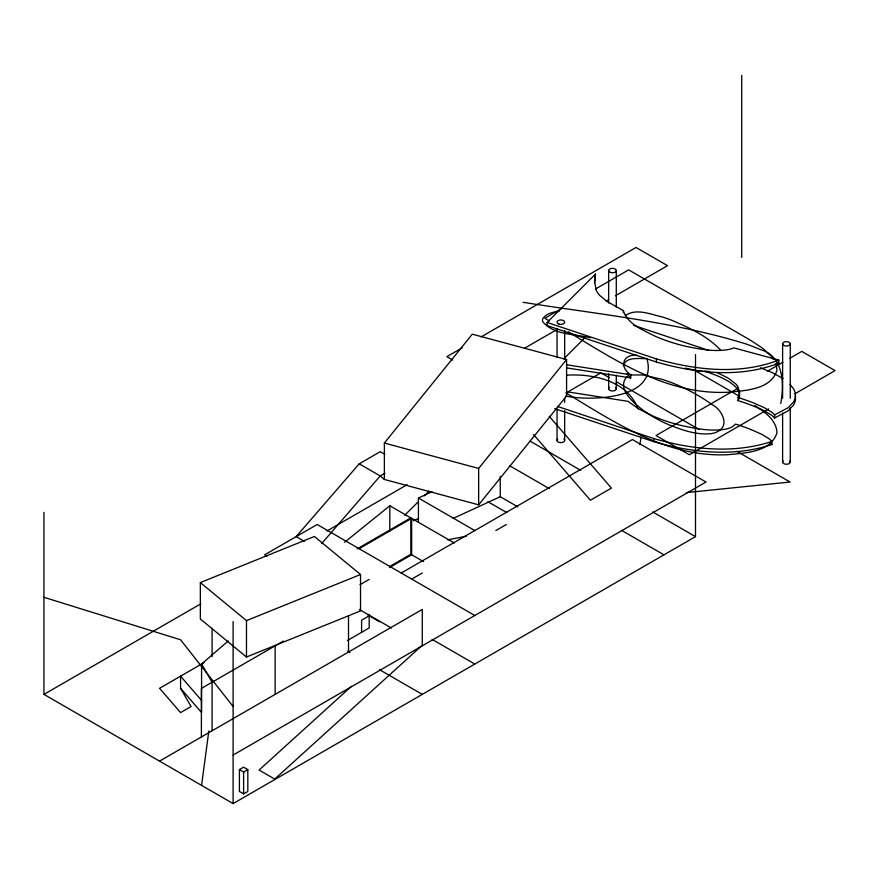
<?xml version="1.0" encoding="UTF-8"?>
<svg xmlns="http://www.w3.org/2000/svg" width="879" height="879" viewBox="0 0 879 879"><rect width="100%" height="100%" fill="white"/><g stroke="black" fill="none" stroke-linecap="round" stroke-linejoin="round"><path stroke-width="1.32" d="M641.022 437.017L639.934 444.774M780.761 403.439C784.365 383.618 783.782 356.028 760.071 349.49A163.131 94.185 0 0 0 746.051 343.964C673.644 321.582 597.632 314.188 523.06 302.31M594.654 282.84L595.435 274.127L547.09 322.472L547.09 325.593L656.371 362.016C695.739 373.333 739.755 378.289 778.805 363.192L778.805 360.071L733.745 347.853A16.316 9.416 0 0 1 730.086 349.194C715.495 352.248 700.42 349.315 686.049 346.348A128.356 74.111 0 0 1 675.281 343.524L671.776 342.447A137.168 79.198 0 0 1 655.393 336.349C643.615 330.273 627.672 324.483 623.354 310.606L607.4 301.662L599.907 295.619A41.17 23.766 0 0 1 596.391 290.564L594.578 282.214L595.435 274.127M201.577 785.386L208.828 730.987M623.321 365.708C626.079 356.336 639.308 358.94 646.812 358.566M739.536 397.539L738.085 400.648A168.713 97.404 0 0 1 754.028 406.263L764.4 410.856L771.103 414.91A41.06 23.7 0 0 1 774.619 417.986L788.078 410.867L793.418 405.219A33.798 19.514 0 0 0 795.165 395.825M738.085 400.648L738.085 397.517L739.744 392.748L737.833 386.606A35.138 20.294 0 0 0 735.833 384.013L727.966 377.959L717.231 372.685M384.365 479.451L384.365 443.049L472.298 334.174L566.581 359.555L566.581 395.968L478.648 504.832L384.365 479.451L380.233 475.957L359.214 463.826L296.157 536.629L304.332 541.354M478.648 504.832L478.648 468.43L566.581 359.555M321.615 543.64L380.233 475.957L384.903 473.265M563.824 358.819L585.084 337.547M404.747 515.193L418.371 501.667M424.216 495.866L429.073 491.042M625.332 315.627C636.11 307.859 650.702 314.352 662.316 316.978A121.939 70.397 0 0 1 671.6 320.198C689.224 327.768 707.639 336.13 720.868 350.402M351.435 686.29L259.107 770.059L274.731 779.08L421.854 645.604M201.577 700.442L180.569 676.182L180.569 688.312L201.577 712.583L201.577 664.041L228.243 640.956M344.612 542.277L389.804 505.755L410.823 517.885L410.823 554.297L389.804 566.428M627.254 376.476C615.696 388.199 634.166 403.384 643.219 410.295A137.168 79.198 0 0 0 656.316 418.635L659.206 420.195A128.356 74.111 0 0 0 668.348 424.535C682.038 430.029 696.805 435.402 711.781 433.556A15.569 8.988 0 0 0 717.253 431.798C730.405 425.7 721.835 409.57 712.232 404.67C699.684 395.693 685.972 388.276 671.6 382.64A121.939 70.397 0 0 0 662.316 379.42L643.142 374.981L631.353 374.948M462.222 347.798L446.851 356.676L452.696 360.049M481.143 336.888L636.011 247.471L667.535 265.667L615.52 295.707M562.538 308.035L544.826 318.264L549.529 320.978M595.588 288.96L628.65 269.875L750.314 340.118L762.851 348.403L771.268 356.248L773.245 359.368M524.488 348.26L557.594 329.142M606.06 301.156L608.422 299.794M359.214 463.826L380.233 451.685L384.903 454.388M43.95 512.358L43.95 694.377L200.851 603.796M326.845 531.048L407.153 484.681M566.603 392.627L600.917 372.817L609.191 377.596M357.116 548.903L410.823 517.885M359.104 548.705L411.647 518.368L454.311 543.002M203.917 662.689L159.549 688.312L180.569 712.583L191.073 706.518L180.569 688.312M389.463 567.581L411.647 554.77L411.647 518.368M360.005 584.711L369.18 579.415M283.445 641.044L201.39 688.422L201.39 736.965M401.253 573.031L632.44 439.555L706.002 482.022L233.111 755.05M737.778 388.331L656.02 435.534L689.312 454.751L768.696 408.922M767.4 371.235L782.804 362.335M789.913 358.236L801.758 351.391L835.05 370.608L794.77 393.869M411.757 579.096L422.272 573.031M495.833 530.564L506.337 524.499M369.18 615.816L361.588 620.2L361.588 632.331M347.381 640.538L369.18 627.947L369.18 614.465M159.549 761.115L422.272 609.433L422.272 645.845M239.418 769.608L243.615 767.18L247.823 769.608L247.823 791.452L243.615 793.88L239.418 791.452L239.418 769.608L243.615 772.037L247.823 769.608M43.95 694.377L233.111 803.593L695.498 536.629L695.498 354.611M418.426 522.28L418.426 498.019L432.061 491.724M453.135 518.423L500.239 496.712L517.907 506.908M413.328 520.786L418.349 518.61M738.085 397.528A168.713 97.404 0 0 1 754.028 403.142L764.4 407.735L771.103 411.79A41.06 23.7 0 0 1 774.619 414.866L788.078 407.746L793.418 402.099A33.798 19.514 0 0 0 795.165 392.704L793.924 389.397L790.067 384.354M778.805 360.071C739.755 375.168 695.739 370.213 656.371 358.896L547.09 322.472M200.346 582.579L314.385 536.476L360.533 574.514L360.533 610.916L246.483 657.02L200.346 618.981L200.346 582.579L246.483 620.618L246.483 657.02M246.483 620.618L360.533 574.514M554.792 408.669L653.668 441.632C691.707 452.729 733.69 457.234 771.916 444.532L771.916 441.412C733.69 454.102 691.707 449.608 653.668 438.511L557.396 406.417M447.532 539.86L466.309 536.245M559.363 311.034C553.396 312.232 545.892 313.232 542.596 319.033L542.486 321.34C553.298 335.163 574.602 333.932 590.303 337.734M686.433 492.592L790.078 482.022L736.877 451.312M637.242 355.413C622.508 353.567 619.091 367.29 630.748 374.806L630.748 377.926L566.68 367.905M709.606 371.421L699.387 371.147L685.323 368.169M567.098 375.146C593.786 373.674 627.705 380.904 638.011 408.9M566.68 364.785L630.748 374.806M566.515 391.693L628.045 401.34L638.824 408.977L652.69 415.954A137.168 79.198 0 0 0 669.073 422.063L672.578 423.129A128.356 74.111 0 0 0 683.346 425.963C697.717 428.93 712.792 431.853 727.383 428.809A16.108 9.295 0 0 0 735.404 424.063A168.713 97.404 0 0 1 751.325 429.677M565.768 396.044C590.523 401.34 658.953 399.396 646.867 358.61M776.728 362.642L778.805 363.192M384.365 443.049L478.648 468.43M43.95 597.302L180.569 639.769L233.111 706.507M633.572 325.351L708.727 350.402M705.057 371.202C715.847 375.212 727.438 378.893 735.833 387.134A35.138 20.294 0 0 1 737.833 389.727L739.711 395.012M760.511 367.807L772.114 372.509L783.035 378.574M751.314 429.688L761.686 434.27L768.4 438.324A41.06 23.7 0 0 1 771.916 441.412M693.619 369.817L739.689 396.418M568.306 331.822C617.541 361.807 668.238 395.253 728.35 392.221C745.337 390.507 770.971 389.782 777.014 370.213L775.882 363.543M616.289 381.695L699.047 429.468M565.966 392.902C615.772 423.052 667.469 457.827 728.35 454.663C745.337 452.949 770.971 452.224 777.014 432.655C776.355 419.942 764.642 411.855 754.874 405.571M529.982 441.071L580.821 470.419M652.778 511.974L695.498 536.629M509.666 465.749L549.287 488.625M621.409 530.257L663.964 554.836M487.856 501.7L506.842 512.655M418.426 498.019L474.968 530.652M410.592 554.155L423.436 561.571M474.814 615.509L317.176 524.499L264.634 554.836L267.007 556.198M432.138 639.407L474.814 664.041M359.379 609.532L391.452 628.045M367.916 615.091L379.673 621.871M347.601 651.273L349.974 652.636M379.596 669.743L422.272 694.377M630.748 377.926L626.892 373.949M549.265 416.316L611.421 488.098L590.402 500.228L533.575 434.6M201.577 664.041L212.092 682.247L212.092 730.779M790.254 343.931A3.824 2.208 0 0 1 784.376 345.689A3.824 2.208 0 0 1 784.683 341.876A3.824 2.208 0 0 1 790.254 343.931L790.265 398.253M790.265 407.768L790.265 462.112M782.618 343.766L782.618 398.11M782.618 413.053L782.618 461.969M774.619 414.866L774.619 417.986M741.733 75.407L741.733 257.426M656.371 358.896L656.371 362.016M653.668 438.511L653.668 441.632M623.354 310.606L623.354 312.693M616.289 270.622L616.289 307.309M616.289 375.245L616.289 388.837M608.653 270.479L608.653 303.09M608.653 373.74L608.653 388.694M564.67 330.394L564.67 358.929M564.67 398.33L564.67 402.406M564.67 410.559L564.67 440.456M557.033 328.889L557.033 357.423M557.033 409.054L557.033 440.313M500.239 476.484L500.239 496.712M389.804 505.755L389.804 531.377M348.513 615.619L348.513 652.02M275.138 645.845L275.138 694.377M243.615 772.037L243.615 793.88M233.111 621.574L233.111 803.593M212.092 628.309L212.092 656.624M789.847 461.046A3.824 2.208 0 0 1 786.331 464.255A3.824 2.208 0 0 1 783.123 460.937M615.685 387.573A3.824 2.208 0 0 1 614.926 390.452A3.824 2.208 0 0 1 609.883 390.386A3.824 2.208 0 0 1 609.345 387.485M563.846 439.006A3.824 2.208 0 0 1 563.505 441.972A3.824 2.208 0 0 1 558.363 442.06A3.824 2.208 0 0 1 557.726 439.104M771.103 443.719A41.06 23.7 0 0 1 771.916 444.532M610.411 272.413A3.824 2.208 0 0 0 616.289 270.655A3.824 2.208 0 0 0 610.718 268.589A3.824 2.208 0 0 0 610.411 272.413M558.791 324.032A3.824 2.208 0 0 0 564.67 322.274A3.824 2.208 0 0 0 559.099 320.209A3.824 2.208 0 0 0 558.791 324.032"/></g></svg>
